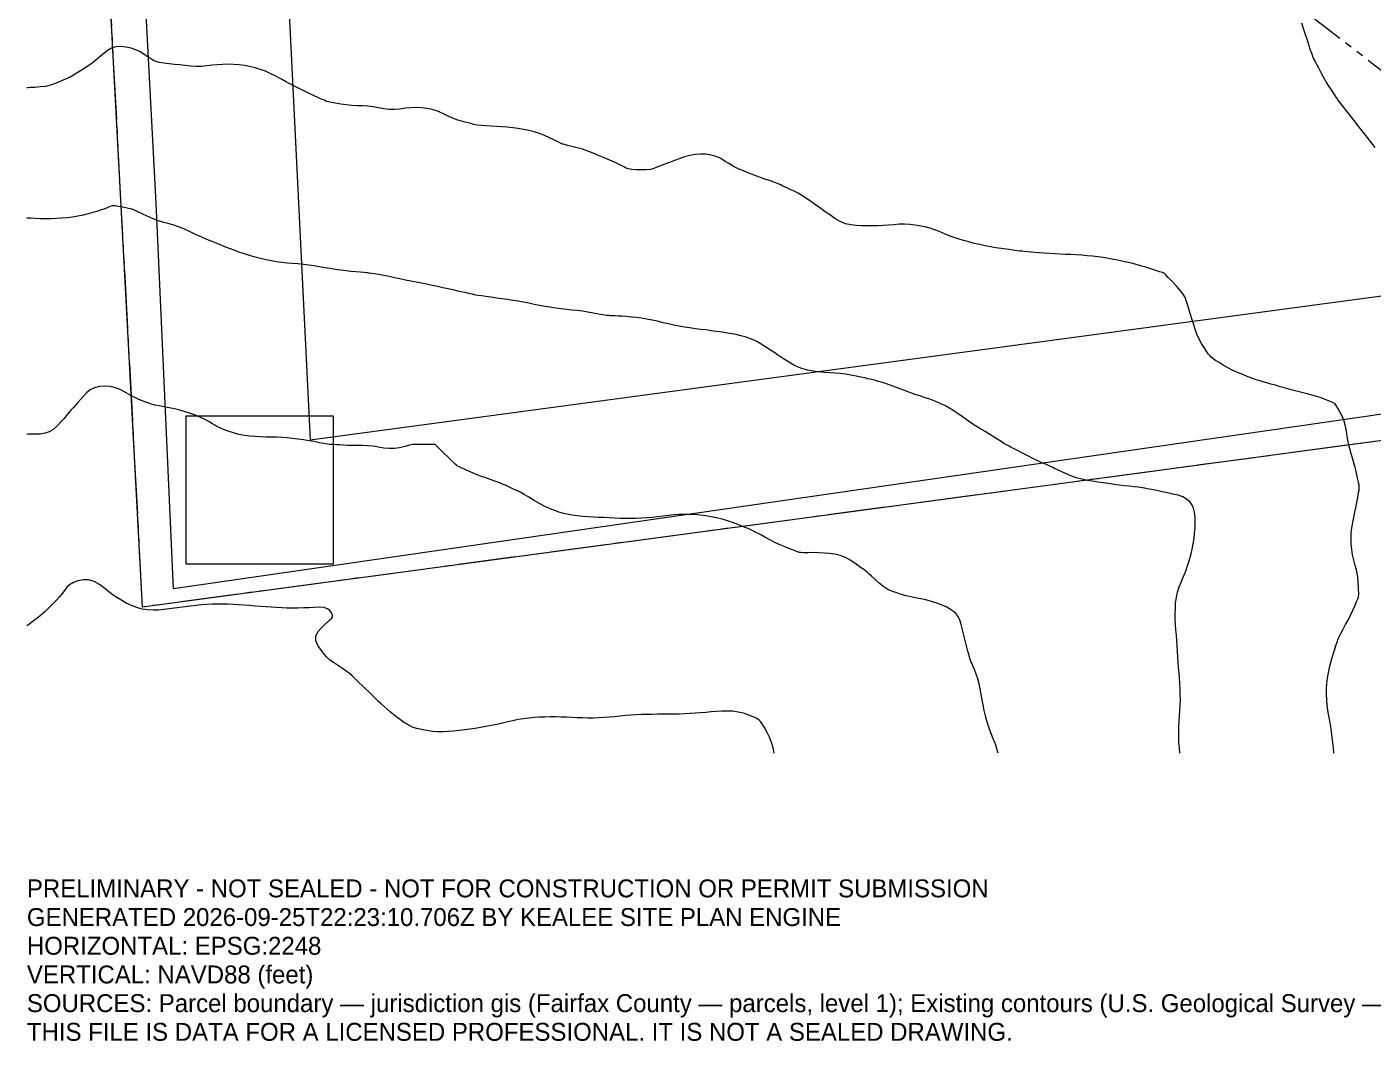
# Model space of a CAD drawing. Extents: x 1238538 to 1238849, y 433074 to 433348.
# Drawn here: x 1238538.4 to 1238726.2, y 433073.8 to 433215.2 of the extents above; entities that cross this region are included whole.
import ezdxf

# ---------------------------------------------------------------- set-up
doc = ezdxf.new("R2010")
doc.units = 0
doc.linetypes.add('DASHED', pattern=[6, 4, -2])
doc.linetypes.add('PHANTOM', pattern=[13, 8, -1, 1, -1, 1, -1])
for name, color, linetype, lineweight in [('C-ANNO-NPLT', 250, 'Continuous', 0), ('C-LODS', 30, 'PHANTOM', 0), ('C-SITE-N', 6, 'Continuous', 0), ('C-STRM-AREA', 150, 'PHANTOM', 0), ('C-SWMG', 92, 'Continuous', 0), ('C-TOPO-MAJR-E', 32, 'DASHED', 0), ('V-PROP-BNDY', 7, 'Continuous', 0)]:
    doc.layers.add(name, color=color, linetype=linetype, lineweight=lineweight)

msp = doc.modelspace()

# ---------------------------------------------------------------- linework, layer by layer
at = {"layer": 'C-LODS'}
msp.add_lwpolyline([(1238694.58, 433234.38), (1238783.92, 433165.47), (1238786.92, 433165.5), (1238790.92, 433165.55), (1238792.42, 433165.57), (1238790.88, 433293.76), (1238782.38, 433293.65), (1238694.89, 433266.69), (1238694.58, 433234.38)], close=True, dxfattribs=at)
at = {"layer": 'C-SITE-N'}
for points in [[(1238781.84, 433290.16), (1238780.53, 433281.04), (1238779.39, 433271.98), (1238778.43, 433263.04), (1238777.68, 433254.21), (1238777.19, 433245.51), (1238777.01, 433236.89), (1238777.09, 433228.74), (1238777.46, 433220.54), (1238778.08, 433212.23), (1238778.9, 433203.81), (1238779.88, 433195.29), (1238781.02, 433186.69), (1238782.3, 433178.03), (1238783.71, 433169.34), (1238558.89, 433136.84), (1238556.48, 433190.6), (1238552.4, 433267.04), (1238549.54, 433316.25), (1238548.98, 433325.57), (1238781.84, 433290.16)], [(1238570.72, 433303.9), (1238577.95, 433157.62), (1238732.52, 433178.38), (1238738.01, 433228.57), (1238730.89, 433281.21), (1238570.72, 433303.9)]]:
    msp.add_lwpolyline(points, close=True, dxfattribs=at)
at = {"layer": 'C-STRM-AREA'}
msp.add_lwpolyline([(1238785.38, 433293.69), (1238784.35, 433284.27), (1238783.5, 433274.82), (1238782.85, 433265.37), (1238782.38, 433255.9), (1238782.1, 433246.42), (1238782.01, 433236.94), (1238782.04, 433227.98), (1238782.23, 433219.03), (1238782.59, 433210.07), (1238783.12, 433201.13), (1238783.81, 433192.2), (1238784.68, 433183.28), (1238785.71, 433174.38), (1238786.92, 433165.5), (1238554.58, 433134.3), (1238551.65, 433189.31), (1238547.47, 433267.9), (1238544.98, 433318.29), (1238544.51, 433327.81), (1238785.38, 433293.69)], close=True, dxfattribs=at)
at = {"layer": 'C-SWMG'}
msp.add_lwpolyline([(1238560.58, 433140.3), (1238581.17, 433140.3), (1238581.17, 433160.89), (1238560.58, 433160.89), (1238560.58, 433140.3)], close=True, dxfattribs=at)
at = {"layer": 'C-TOPO-MAJR-E'}
for points in [[(1238726.43, 433198.38), (1238726.12, 433198.78), (1238725.74, 433199.25), (1238725.31, 433199.81), (1238724.81, 433200.45), (1238724.42, 433200.96), (1238724.13, 433201.34), (1238723.94, 433201.58), (1238723.86, 433201.69), (1238723.65, 433201.95), (1238723.31, 433202.38), (1238722.85, 433202.97), (1238722.25, 433203.72), (1238721.79, 433204.31), (1238721.46, 433204.74), (1238721.26, 433205.01), (1238721.18, 433205.13), (1238721.02, 433205.37), (1238720.78, 433205.75), (1238720.45, 433206.25), (1238720.03, 433206.89), (1238719.63, 433207.52), (1238719.26, 433208.15), (1238718.91, 433208.79), (1238718.58, 433209.42), (1238718.31, 433209.93), (1238718.12, 433210.3), (1238717.99, 433210.55), (1238717.93, 433210.66), (1238717.82, 433210.93), (1238717.66, 433211.36), (1238717.45, 433211.95), (1238717.2, 433212.7), (1238716.94, 433213.45), (1238716.7, 433214.2), (1238716.46, 433214.95), (1238716.22, 433215.69)], [(1238720.66, 433113.9), (1238720.63, 433114.65), (1238720.56, 433115.4), (1238720.47, 433116.15), (1238720.36, 433116.89), (1238720.24, 433117.64), (1238720.12, 433118.39), (1238719.99, 433119.14), (1238719.86, 433119.89), (1238719.77, 433120.64), (1238719.7, 433121.38), (1238719.67, 433122.13), (1238719.66, 433122.88), (1238719.71, 433123.63), (1238719.79, 433124.38), (1238719.93, 433125.13), (1238720.1, 433125.88), (1238720.28, 433126.58), (1238720.46, 433127.24), (1238720.63, 433127.86), (1238720.81, 433128.44), (1238720.96, 433128.92), (1238721.08, 433129.29), (1238721.17, 433129.56), (1238721.23, 433129.74), (1238721.38, 433130.05), (1238721.61, 433130.51), (1238721.93, 433131.12), (1238722.33, 433131.86), (1238722.71, 433132.58), (1238723.05, 433133.27), (1238723.36, 433133.93), (1238723.64, 433134.57), (1238723.86, 433135.07), (1238724.02, 433135.44), (1238724.11, 433135.69), (1238724.14, 433135.81), (1238724.15, 433136.01), (1238724.15, 433136.31), (1238724.14, 433136.69), (1238724.11, 433137.16), (1238724.08, 433137.59), (1238724.06, 433137.96), (1238724.03, 433138.29), (1238724.01, 433138.56), (1238723.94, 433138.96), (1238723.82, 433139.47), (1238723.66, 433140.1), (1238723.45, 433140.85), (1238723.28, 433141.59), (1238723.17, 433142.34), (1238723.1, 433143.09), (1238723.08, 433143.84), (1238723.11, 433144.59), (1238723.18, 433145.34), (1238723.31, 433146.08), (1238723.48, 433146.83), (1238723.63, 433147.51), (1238723.76, 433148.12), (1238723.86, 433148.66), (1238723.94, 433149.12), (1238724.02, 433149.54), (1238724.09, 433149.92), (1238724.14, 433150.25), (1238724.2, 433150.53), (1238724.22, 433150.8), (1238724.22, 433151.07), (1238724.2, 433151.33), (1238724.14, 433151.59), (1238724.08, 433151.9), (1238723.99, 433152.27), (1238723.9, 433152.71), (1238723.78, 433153.2), (1238723.64, 433153.76), (1238723.47, 433154.38), (1238723.27, 433155.07), (1238723.05, 433155.82), (1238722.85, 433156.56), (1238722.69, 433157.31), (1238722.56, 433158.06), (1238722.46, 433158.81), (1238722.31, 433159.53), (1238722.1, 433160.22), (1238721.85, 433160.89), (1238721.54, 433161.53), (1238721.26, 433162.03), (1238721.01, 433162.41), (1238720.8, 433162.65), (1238720.61, 433162.76), (1238720.33, 433162.89), (1238719.96, 433163.05), (1238719.49, 433163.23), (1238718.93, 433163.44), (1238718.32, 433163.64), (1238717.66, 433163.83), (1238716.96, 433164.02), (1238716.21, 433164.19), (1238715.46, 433164.38), (1238714.71, 433164.58), (1238713.96, 433164.79), (1238713.21, 433165.01), (1238712.53, 433165.21), (1238711.9, 433165.39), (1238711.34, 433165.55), (1238710.84, 433165.7), (1238710.4, 433165.83), (1238710.02, 433165.94), (1238709.71, 433166.04), (1238709.47, 433166.11), (1238709.09, 433166.25), (1238708.6, 433166.45), (1238707.97, 433166.7), (1238707.23, 433167.01), (1238706.52, 433167.33), (1238705.86, 433167.67), (1238705.25, 433168.02), (1238704.67, 433168.38), (1238704.2, 433168.69), (1238703.83, 433168.95), (1238703.55, 433169.17), (1238703.37, 433169.35), (1238703.15, 433169.62), (1238702.89, 433170), (1238702.58, 433170.47), (1238702.22, 433171.05), (1238701.89, 433171.66), (1238701.6, 433172.33), (1238701.33, 433173.03), (1238701.1, 433173.78), (1238700.88, 433174.47), (1238700.69, 433175.1), (1238700.51, 433175.67), (1238700.35, 433176.18), (1238700.21, 433176.62), (1238700.09, 433176.99), (1238699.98, 433177.3), (1238699.9, 433177.54), (1238699.66, 433177.9), (1238699.29, 433178.38), (1238698.77, 433178.98), (1238698.11, 433179.71), (1238697.6, 433180.26), (1238697.24, 433180.63), (1238697.04, 433180.83), (1238696.98, 433180.85), (1238696.77, 433180.93), (1238696.39, 433181.05), (1238695.86, 433181.23), (1238695.17, 433181.45), (1238694.46, 433181.67), (1238693.74, 433181.88), (1238693, 433182.08), (1238692.26, 433182.27), (1238691.51, 433182.44), (1238690.76, 433182.61), (1238690.01, 433182.75), (1238689.26, 433182.89), (1238688.51, 433183.01), (1238687.77, 433183.11), (1238687.02, 433183.2), (1238686.27, 433183.27), (1238685.52, 433183.33), (1238684.77, 433183.38), (1238684.02, 433183.43), (1238683.27, 433183.46), (1238682.53, 433183.5), (1238681.78, 433183.54), (1238681.03, 433183.58), (1238680.28, 433183.62), (1238679.6, 433183.66), (1238678.99, 433183.71), (1238678.45, 433183.76), (1238677.99, 433183.81), (1238677.56, 433183.85), (1238677.19, 433183.89), (1238676.86, 433183.93), (1238676.58, 433183.96), (1238676.19, 433184.01), (1238675.67, 433184.08), (1238675.04, 433184.17), (1238674.29, 433184.27), (1238673.54, 433184.39), (1238672.8, 433184.53), (1238672.05, 433184.67), (1238671.3, 433184.83), (1238670.55, 433185), (1238669.8, 433185.2), (1238669.05, 433185.41), (1238668.3, 433185.65), (1238667.61, 433185.88), (1238666.97, 433186.1), (1238666.39, 433186.33), (1238665.86, 433186.55), (1238665.4, 433186.73), (1238665.03, 433186.88), (1238664.73, 433187), (1238664.52, 433187.08), (1238664.16, 433187.18), (1238663.68, 433187.29), (1238663.07, 433187.41), (1238662.32, 433187.55), (1238661.57, 433187.64), (1238660.82, 433187.67), (1238660.07, 433187.66), (1238659.32, 433187.59), (1238658.57, 433187.54), (1238657.83, 433187.49), (1238657.08, 433187.45), (1238656.33, 433187.43), (1238655.58, 433187.43), (1238654.83, 433187.45), (1238654.08, 433187.49), (1238653.33, 433187.56), (1238652.59, 433187.74), (1238651.84, 433188.04), (1238651.09, 433188.46), (1238650.34, 433189), (1238649.77, 433189.4), (1238649.38, 433189.68), (1238649.18, 433189.83), (1238649.15, 433189.84), (1238648.95, 433189.99), (1238648.57, 433190.25), (1238648.03, 433190.64), (1238647.31, 433191.16), (1238646.63, 433191.6), (1238646, 433191.98), (1238645.43, 433192.28), (1238644.89, 433192.52), (1238644.44, 433192.72), (1238644.06, 433192.89), (1238643.77, 433193.04), (1238643.55, 433193.16), (1238643.2, 433193.3), (1238642.72, 433193.49), (1238642.11, 433193.7), (1238641.36, 433193.94), (1238640.61, 433194.21), (1238639.86, 433194.49), (1238639.11, 433194.79), (1238638.37, 433195.1), (1238637.77, 433195.36), (1238637.33, 433195.55), (1238637.05, 433195.68), (1238636.93, 433195.75), (1238636.67, 433195.9), (1238636.3, 433196.13), (1238635.8, 433196.43), (1238635.18, 433196.81), (1238634.53, 433197.11), (1238633.84, 433197.31), (1238633.13, 433197.42), (1238632.38, 433197.45), (1238631.63, 433197.4), (1238630.88, 433197.27), (1238630.13, 433197.07), (1238629.38, 433196.78), (1238628.73, 433196.54), (1238628.19, 433196.34), (1238627.74, 433196.17), (1238627.39, 433196.05), (1238627.03, 433195.91), (1238626.65, 433195.76), (1238626.27, 433195.6), (1238625.87, 433195.43), (1238625.38, 433195.31), (1238624.81, 433195.24), (1238624.14, 433195.23), (1238623.4, 433195.26), (1238622.78, 433195.32), (1238622.28, 433195.41), (1238621.92, 433195.52), (1238621.69, 433195.66), (1238621.38, 433195.82), (1238621.01, 433196), (1238620.57, 433196.21), (1238620.05, 433196.45), (1238619.48, 433196.7), (1238618.85, 433196.98), (1238618.16, 433197.27), (1238617.41, 433197.58), (1238616.66, 433197.86), (1238615.91, 433198.11), (1238615.16, 433198.33), (1238614.41, 433198.52), (1238613.84, 433198.66), (1238613.43, 433198.76), (1238613.2, 433198.82), (1238613.14, 433198.83), (1238612.92, 433198.93), (1238612.55, 433199.11), (1238612.02, 433199.38), (1238611.33, 433199.73), (1238610.63, 433200.04), (1238609.91, 433200.31), (1238609.17, 433200.54), (1238608.43, 433200.73), (1238607.68, 433200.89), (1238606.93, 433201.02), (1238606.18, 433201.12), (1238605.43, 433201.18), (1238604.68, 433201.24), (1238603.93, 433201.29), (1238603.19, 433201.33), (1238602.44, 433201.37), (1238601.78, 433201.42), (1238601.21, 433201.49), (1238600.72, 433201.58), (1238600.33, 433201.69), (1238599.95, 433201.79), (1238599.57, 433201.89), (1238599.21, 433201.98), (1238598.85, 433202.06), (1238598.4, 433202.22), (1238597.85, 433202.45), (1238597.2, 433202.74), (1238596.45, 433203.11), (1238595.7, 433203.41), (1238594.95, 433203.64), (1238594.2, 433203.79), (1238593.46, 433203.88), (1238592.71, 433203.92), (1238591.96, 433203.9), (1238591.21, 433203.83), (1238590.46, 433203.7), (1238589.71, 433203.64), (1238588.97, 433203.66), (1238588.22, 433203.75), (1238587.47, 433203.91), (1238586.72, 433204.04), (1238585.97, 433204.13), (1238585.22, 433204.17), (1238584.47, 433204.18), (1238583.73, 433204.22), (1238582.98, 433204.3), (1238582.23, 433204.4), (1238581.48, 433204.54), (1238580.91, 433204.65), (1238580.5, 433204.73), (1238580.28, 433204.78), (1238580.22, 433204.8), (1238580.01, 433204.9), (1238579.63, 433205.07), (1238579.1, 433205.31), (1238578.41, 433205.63), (1238577.7, 433205.96), (1238576.98, 433206.31), (1238576.24, 433206.67), (1238575.49, 433207.05), (1238574.91, 433207.35), (1238574.5, 433207.56), (1238574.26, 433207.7), (1238574.18, 433207.75), (1238573.95, 433207.88), (1238573.58, 433208.08), (1238573.06, 433208.35), (1238572.38, 433208.69), (1238571.69, 433208.99), (1238570.98, 433209.25), (1238570.25, 433209.48), (1238569.5, 433209.66), (1238568.76, 433209.8), (1238568.01, 433209.9), (1238567.26, 433209.95), (1238566.51, 433209.96), (1238565.76, 433209.94), (1238565.01, 433209.9), (1238564.27, 433209.83), (1238563.52, 433209.73), (1238562.77, 433209.68), (1238562.02, 433209.67), (1238561.27, 433209.71), (1238560.52, 433209.78), (1238559.77, 433209.87), (1238559.03, 433209.95), (1238558.28, 433210.04), (1238557.53, 433210.13), (1238556.91, 433210.23), (1238556.43, 433210.35), (1238556.09, 433210.48), (1238555.88, 433210.62), (1238555.59, 433210.81), (1238555.21, 433211.06), (1238554.76, 433211.36), (1238554.22, 433211.71), (1238553.63, 433212), (1238552.98, 433212.21), (1238552.29, 433212.36), (1238551.54, 433212.43), (1238550.85, 433212.38), (1238550.23, 433212.2), (1238549.66, 433211.9), (1238549.16, 433211.47), (1238548.72, 433211.1), (1238548.35, 433210.78), (1238548.04, 433210.52), (1238547.79, 433210.32), (1238547.42, 433210.04), (1238546.92, 433209.71), (1238546.3, 433209.3), (1238545.55, 433208.83), (1238544.94, 433208.46), (1238544.48, 433208.19), (1238544.15, 433208.02), (1238543.96, 433207.94), (1238543.68, 433207.83), (1238543.31, 433207.67), (1238542.84, 433207.47), (1238542.28, 433207.23), (1238541.67, 433207.04), (1238541.02, 433206.89), (1238540.31, 433206.8), (1238539.56, 433206.75), (1238539, 433206.72), (1238538.63, 433206.7), (1238538.44, 433206.68)], [(1238699.22, 433113.9), (1238699.14, 433114.65), (1238699.09, 433115.4), (1238699.07, 433116.15), (1238699.07, 433116.89), (1238699.09, 433117.64), (1238699.12, 433118.39), (1238699.17, 433119.14), (1238699.22, 433119.89), (1238699.26, 433120.64), (1238699.28, 433121.38), (1238699.27, 433122.13), (1238699.24, 433122.88), (1238699.2, 433123.63), (1238699.15, 433124.38), (1238699.1, 433125.13), (1238699.04, 433125.88), (1238698.98, 433126.62), (1238698.93, 433127.37), (1238698.88, 433128.12), (1238698.84, 433128.87), (1238698.79, 433129.62), (1238698.73, 433130.37), (1238698.67, 433131.12), (1238698.61, 433131.86), (1238698.57, 433132.61), (1238698.56, 433133.36), (1238698.58, 433134.11), (1238698.62, 433134.86), (1238698.73, 433135.61), (1238698.9, 433136.35), (1238699.13, 433137.1), (1238699.44, 433137.85), (1238699.68, 433138.45), (1238699.86, 433138.89), (1238699.98, 433139.19), (1238700.03, 433139.33), (1238700.12, 433139.58), (1238700.25, 433139.96), (1238700.41, 433140.45), (1238700.61, 433141.06), (1238700.78, 433141.7), (1238700.94, 433142.38), (1238701.08, 433143.09), (1238701.19, 433143.84), (1238701.27, 433144.59), (1238701.33, 433145.34), (1238701.35, 433146.08), (1238701.33, 433146.83), (1238701.25, 433147.5), (1238701.09, 433148.08), (1238700.86, 433148.58), (1238700.56, 433149), (1238700.15, 433149.35), (1238699.63, 433149.65), (1238698.99, 433149.88), (1238698.24, 433150.05), (1238697.5, 433150.21), (1238696.75, 433150.37), (1238696, 433150.53), (1238695.25, 433150.68), (1238694.67, 433150.79), (1238694.26, 433150.87), (1238694.02, 433150.92), (1238693.95, 433150.93), (1238693.73, 433150.96), (1238693.36, 433151), (1238692.83, 433151.06), (1238692.15, 433151.13), (1238691.46, 433151.21), (1238690.74, 433151.3), (1238690.01, 433151.4), (1238689.26, 433151.5), (1238688.51, 433151.61), (1238687.77, 433151.72), (1238687.02, 433151.83), (1238686.27, 433151.94), (1238685.52, 433152.1), (1238684.77, 433152.32), (1238684.02, 433152.6), (1238683.27, 433152.92), (1238682.65, 433153.2), (1238682.14, 433153.43), (1238681.75, 433153.61), (1238681.48, 433153.74), (1238681.16, 433153.9), (1238680.78, 433154.07), (1238680.36, 433154.26), (1238679.88, 433154.47), (1238679.33, 433154.72), (1238678.72, 433155.02), (1238678.03, 433155.36), (1238677.29, 433155.74), (1238676.65, 433156.07), (1238676.12, 433156.34), (1238675.7, 433156.55), (1238675.39, 433156.71), (1238675.05, 433156.89), (1238674.68, 433157.11), (1238674.27, 433157.36), (1238673.83, 433157.65), (1238673.31, 433157.97), (1238672.72, 433158.34), (1238672.05, 433158.76), (1238671.3, 433159.21), (1238670.73, 433159.56), (1238670.35, 433159.79), (1238670.15, 433159.91), (1238670.14, 433159.92), (1238669.94, 433160.06), (1238669.57, 433160.33), (1238669.02, 433160.73), (1238668.28, 433161.25), (1238667.61, 433161.71), (1238667, 433162.08), (1238666.45, 433162.38), (1238665.96, 433162.6), (1238665.53, 433162.79), (1238665.15, 433162.95), (1238664.84, 433163.07), (1238664.58, 433163.17), (1238664.2, 433163.31), (1238663.69, 433163.48), (1238663.07, 433163.7), (1238662.32, 433163.95), (1238661.57, 433164.21), (1238660.82, 433164.48), (1238660.07, 433164.76), (1238659.32, 433165.05), (1238658.66, 433165.29), (1238658.07, 433165.49), (1238657.57, 433165.65), (1238657.15, 433165.76), (1238656.75, 433165.86), (1238656.38, 433165.96), (1238656.03, 433166.05), (1238655.7, 433166.13), (1238655.26, 433166.23), (1238654.73, 433166.35), (1238654.08, 433166.48), (1238653.33, 433166.63), (1238652.59, 433166.75), (1238651.84, 433166.84), (1238651.09, 433166.91), (1238650.34, 433166.94), (1238649.59, 433167), (1238648.84, 433167.08), (1238648.1, 433167.19), (1238647.35, 433167.32), (1238646.64, 433167.5), (1238645.98, 433167.74), (1238645.36, 433168.03), (1238644.79, 433168.39), (1238644.31, 433168.68), (1238643.94, 433168.92), (1238643.66, 433169.1), (1238643.49, 433169.22), (1238643.17, 433169.43), (1238642.71, 433169.73), (1238642.11, 433170.13), (1238641.36, 433170.62), (1238640.71, 433171.02), (1238640.15, 433171.34), (1238639.69, 433171.56), (1238639.32, 433171.7), (1238638.95, 433171.83), (1238638.58, 433171.95), (1238638.2, 433172.07), (1238637.82, 433172.17), (1238637.34, 433172.28), (1238636.78, 433172.39), (1238636.12, 433172.5), (1238635.37, 433172.62), (1238634.62, 433172.72), (1238633.87, 433172.82), (1238633.13, 433172.92), (1238632.38, 433173), (1238631.63, 433173.1), (1238630.88, 433173.21), (1238630.13, 433173.33), (1238629.38, 433173.47), (1238628.63, 433173.61), (1238627.89, 433173.77), (1238627.14, 433173.94), (1238626.39, 433174.13), (1238625.64, 433174.29), (1238624.89, 433174.43), (1238624.14, 433174.55), (1238623.4, 433174.65), (1238622.7, 433174.73), (1238622.05, 433174.8), (1238621.46, 433174.84), (1238620.91, 433174.86), (1238620.46, 433174.89), (1238620.08, 433174.9), (1238619.79, 433174.91), (1238619.59, 433174.92), (1238619.25, 433174.96), (1238618.77, 433175.04), (1238618.16, 433175.15), (1238617.41, 433175.29), (1238616.66, 433175.42), (1238615.91, 433175.53), (1238615.16, 433175.62), (1238614.41, 433175.69), (1238613.67, 433175.78), (1238612.92, 433175.87), (1238612.17, 433175.98), (1238611.42, 433176.09), (1238610.67, 433176.21), (1238609.92, 433176.35), (1238609.17, 433176.49), (1238608.43, 433176.64), (1238607.68, 433176.79), (1238606.93, 433176.92), (1238606.18, 433177.04), (1238605.43, 433177.16), (1238604.68, 433177.27), (1238603.93, 433177.37), (1238603.19, 433177.48), (1238602.44, 433177.58), (1238601.83, 433177.67), (1238601.37, 433177.74), (1238601.04, 433177.79), (1238600.86, 433177.83), (1238600.59, 433177.9), (1238600.21, 433177.98), (1238599.74, 433178.09), (1238599.17, 433178.21), (1238598.56, 433178.35), (1238597.9, 433178.5), (1238597.2, 433178.65), (1238596.45, 433178.82), (1238595.7, 433178.98), (1238594.95, 433179.14), (1238594.2, 433179.29), (1238593.46, 433179.43), (1238592.71, 433179.58), (1238591.96, 433179.73), (1238591.21, 433179.89), (1238590.46, 433180.06), (1238589.71, 433180.21), (1238588.97, 433180.36), (1238588.22, 433180.51), (1238587.47, 433180.64), (1238586.88, 433180.75), (1238586.44, 433180.82), (1238586.16, 433180.86), (1238586.04, 433180.87), (1238585.79, 433180.89), (1238585.41, 433180.93), (1238584.91, 433180.97), (1238584.29, 433181.02), (1238583.63, 433181.08), (1238582.95, 433181.16), (1238582.23, 433181.26), (1238581.48, 433181.37), (1238580.73, 433181.49), (1238579.98, 433181.61), (1238579.23, 433181.74), (1238578.49, 433181.87), (1238577.74, 433181.97), (1238576.99, 433182.06), (1238576.24, 433182.13), (1238575.49, 433182.18), (1238574.74, 433182.25), (1238574, 433182.33), (1238573.25, 433182.43), (1238572.5, 433182.55), (1238571.75, 433182.7), (1238571, 433182.87), (1238570.25, 433183.07), (1238569.5, 433183.3), (1238568.9, 433183.49), (1238568.45, 433183.63), (1238568.14, 433183.73), (1238567.97, 433183.79), (1238567.7, 433183.89), (1238567.33, 433184.04), (1238566.85, 433184.22), (1238566.27, 433184.44), (1238565.64, 433184.69), (1238564.97, 433184.96), (1238564.27, 433185.24), (1238563.52, 433185.55), (1238562.85, 433185.84), (1238562.26, 433186.1), (1238561.75, 433186.34), (1238561.31, 433186.56), (1238560.91, 433186.75), (1238560.53, 433186.93), (1238560.19, 433187.08), (1238559.87, 433187.22), (1238559.45, 433187.37), (1238558.92, 433187.54), (1238558.28, 433187.72), (1238557.53, 433187.92), (1238556.78, 433188.16), (1238556.03, 433188.44), (1238555.28, 433188.76), (1238554.53, 433189.13), (1238553.92, 433189.41), (1238553.44, 433189.62), (1238553.1, 433189.75), (1238552.9, 433189.8), (1238552.61, 433189.86), (1238552.23, 433189.94), (1238551.77, 433190.04), (1238551.23, 433190.15), (1238550.77, 433190.21), (1238550.38, 433190.21), (1238550.06, 433190.15), (1238549.83, 433190.04), (1238549.52, 433189.91), (1238549.15, 433189.77), (1238548.7, 433189.62), (1238548.19, 433189.45), (1238547.62, 433189.28), (1238546.99, 433189.12), (1238546.3, 433188.95), (1238545.55, 433188.79), (1238544.8, 433188.66), (1238544.06, 433188.56), (1238543.31, 433188.49), (1238542.56, 433188.45), (1238541.81, 433188.43), (1238541.06, 433188.42), (1238540.31, 433188.44), (1238539.56, 433188.47), (1238539, 433188.49), (1238538.63, 433188.51), (1238538.44, 433188.51)], [(1238673.87, 433113.9), (1238673.69, 433114.52), (1238673.54, 433115.02), (1238673.41, 433115.39), (1238673.31, 433115.63), (1238673.19, 433115.94), (1238673.04, 433116.31), (1238672.87, 433116.75), (1238672.67, 433117.26), (1238672.47, 433117.82), (1238672.29, 433118.45), (1238672.11, 433119.14), (1238671.94, 433119.89), (1238671.78, 433120.64), (1238671.64, 433121.38), (1238671.5, 433122.13), (1238671.38, 433122.88), (1238671.22, 433123.6), (1238671.03, 433124.29), (1238670.81, 433124.95), (1238670.56, 433125.58), (1238670.35, 433126.08), (1238670.19, 433126.45), (1238670.08, 433126.7), (1238670.02, 433126.82), (1238669.93, 433127.1), (1238669.81, 433127.53), (1238669.65, 433128.12), (1238669.47, 433128.87), (1238669.29, 433129.62), (1238669.1, 433130.37), (1238668.92, 433131.12), (1238668.73, 433131.86), (1238668.51, 433132.5), (1238668.26, 433133.01), (1238667.97, 433133.41), (1238667.66, 433133.69), (1238667.23, 433133.97), (1238666.7, 433134.26), (1238666.06, 433134.54), (1238665.31, 433134.83), (1238664.56, 433135.07), (1238663.81, 433135.28), (1238663.07, 433135.46), (1238662.32, 433135.6), (1238661.72, 433135.71), (1238661.28, 433135.8), (1238660.99, 433135.87), (1238660.86, 433135.91), (1238660.6, 433135.99), (1238660.23, 433136.11), (1238659.73, 433136.26), (1238659.12, 433136.44), (1238658.51, 433136.72), (1238657.91, 433137.09), (1238657.31, 433137.56), (1238656.71, 433138.13), (1238656.23, 433138.58), (1238655.85, 433138.93), (1238655.59, 433139.16), (1238655.44, 433139.29), (1238655.13, 433139.51), (1238654.68, 433139.83), (1238654.08, 433140.25), (1238653.33, 433140.77), (1238652.59, 433141.18), (1238651.84, 433141.49), (1238651.09, 433141.68), (1238650.34, 433141.76), (1238649.59, 433141.82), (1238648.84, 433141.86), (1238648.1, 433141.88), (1238647.35, 433141.87), (1238646.77, 433141.87), (1238646.36, 433141.88), (1238646.12, 433141.9), (1238646.06, 433141.93), (1238645.84, 433142.01), (1238645.46, 433142.16), (1238644.93, 433142.37), (1238644.25, 433142.63), (1238643.55, 433142.93), (1238642.84, 433143.26), (1238642.11, 433143.63), (1238641.36, 433144.03), (1238640.76, 433144.35), (1238640.31, 433144.59), (1238640, 433144.75), (1238639.85, 433144.84), (1238639.58, 433144.96), (1238639.21, 433145.13), (1238638.72, 433145.34), (1238638.13, 433145.59), (1238637.5, 433145.83), (1238636.83, 433146.07), (1238636.12, 433146.31), (1238635.37, 433146.53), (1238634.62, 433146.73), (1238633.87, 433146.89), (1238633.13, 433147.02), (1238632.38, 433147.12), (1238631.63, 433147.18), (1238630.88, 433147.22), (1238630.13, 433147.22), (1238629.38, 433147.18), (1238628.63, 433147.13), (1238627.89, 433147.06), (1238627.14, 433146.98), (1238626.39, 433146.87), (1238625.64, 433146.79), (1238624.89, 433146.72), (1238624.14, 433146.67), (1238623.4, 433146.63), (1238622.65, 433146.62), (1238621.9, 433146.62), (1238621.15, 433146.65), (1238620.4, 433146.69), (1238619.65, 433146.73), (1238618.9, 433146.76), (1238618.16, 433146.79), (1238617.41, 433146.81), (1238616.66, 433146.86), (1238615.91, 433146.92), (1238615.16, 433147.01), (1238614.41, 433147.11), (1238613.74, 433147.23), (1238613.14, 433147.37), (1238612.62, 433147.52), (1238612.18, 433147.7), (1238611.77, 433147.86), (1238611.39, 433148.01), (1238611.05, 433148.15), (1238610.75, 433148.28), (1238610.34, 433148.49), (1238609.81, 433148.78), (1238609.17, 433149.15), (1238608.43, 433149.6), (1238607.77, 433149.98), (1238607.21, 433150.29), (1238606.74, 433150.53), (1238606.37, 433150.7), (1238606, 433150.87), (1238605.62, 433151.04), (1238605.25, 433151.22), (1238604.87, 433151.4), (1238604.4, 433151.6), (1238603.84, 433151.81), (1238603.19, 433152.04), (1238602.44, 433152.29), (1238601.7, 433152.55), (1238600.97, 433152.84), (1238600.24, 433153.14), (1238599.53, 433153.46), (1238598.98, 433153.71), (1238598.61, 433153.89), (1238598.4, 433153.99), (1238598.37, 433154.02), (1238598.16, 433154.22), (1238597.78, 433154.59), (1238597.22, 433155.14), (1238596.49, 433155.86), (1238595.94, 433156.4), (1238595.56, 433156.77), (1238595.37, 433156.95), (1238595.35, 433156.96), (1238595.15, 433156.97), (1238594.77, 433156.97), (1238594.2, 433156.97), (1238593.46, 433156.97), (1238592.89, 433156.97), (1238592.49, 433156.96), (1238592.28, 433156.95), (1238592.24, 433156.95), (1238592.04, 433156.9), (1238591.67, 433156.81), (1238591.12, 433156.67), (1238590.41, 433156.49), (1238589.69, 433156.4), (1238588.96, 433156.38), (1238588.22, 433156.45), (1238587.47, 433156.6), (1238586.72, 433156.72), (1238585.97, 433156.79), (1238585.22, 433156.82), (1238584.47, 433156.82), (1238583.78, 433156.82), (1238583.15, 433156.84), (1238582.57, 433156.86), (1238582.04, 433156.89), (1238581.59, 433156.92), (1238581.22, 433156.94), (1238580.92, 433156.96), (1238580.7, 433156.97), (1238580.34, 433157.02), (1238579.85, 433157.1), (1238579.23, 433157.21), (1238578.49, 433157.36), (1238577.74, 433157.49), (1238576.99, 433157.61), (1238576.24, 433157.72), (1238575.49, 433157.81), (1238574.74, 433157.89), (1238574, 433157.94), (1238573.25, 433157.97), (1238572.5, 433157.97), (1238571.75, 433157.99), (1238571, 433158.01), (1238570.25, 433158.05), (1238569.5, 433158.1), (1238568.76, 433158.21), (1238568.01, 433158.36), (1238567.26, 433158.57), (1238566.51, 433158.83), (1238565.87, 433159.06), (1238565.35, 433159.28), (1238564.94, 433159.48), (1238564.65, 433159.66), (1238564.31, 433159.86), (1238563.94, 433160.07), (1238563.52, 433160.3), (1238563.07, 433160.54), (1238562.55, 433160.78), (1238561.95, 433161.03), (1238561.27, 433161.27), (1238560.52, 433161.52), (1238559.77, 433161.73), (1238559.03, 433161.92), (1238558.28, 433162.08), (1238557.53, 433162.21), (1238556.87, 433162.33), (1238556.3, 433162.46), (1238555.82, 433162.59), (1238555.42, 433162.73), (1238555.04, 433162.86), (1238554.67, 433163), (1238554.3, 433163.15), (1238553.95, 433163.29), (1238553.49, 433163.51), (1238552.94, 433163.79), (1238552.29, 433164.15), (1238551.54, 433164.58), (1238550.79, 433164.88), (1238550.04, 433165.06), (1238549.3, 433165.11), (1238548.55, 433165.04), (1238547.88, 433164.86), (1238547.28, 433164.57), (1238546.77, 433164.18), (1238546.33, 433163.68), (1238545.93, 433163.22), (1238545.55, 433162.8), (1238545.21, 433162.42), (1238544.9, 433162.08), (1238544.58, 433161.73), (1238544.26, 433161.35), (1238543.92, 433160.96), (1238543.59, 433160.55), (1238543.23, 433160.15), (1238542.86, 433159.75), (1238542.46, 433159.37), (1238542.05, 433159), (1238541.56, 433158.71), (1238540.98, 433158.52), (1238540.31, 433158.41), (1238539.56, 433158.4), (1238539, 433158.39), (1238538.63, 433158.38), (1238538.44, 433158.37)], [(1238642.63, 433113.9), (1238642.49, 433114.65), (1238642.27, 433115.4), (1238641.97, 433116.15), (1238641.6, 433116.89), (1238641.27, 433117.51), (1238640.98, 433117.99), (1238640.74, 433118.33), (1238640.54, 433118.54), (1238640.2, 433118.76), (1238639.73, 433118.99), (1238639.11, 433119.23), (1238638.37, 433119.48), (1238637.62, 433119.66), (1238636.87, 433119.76), (1238636.12, 433119.8), (1238635.37, 433119.76), (1238634.62, 433119.72), (1238633.87, 433119.67), (1238633.13, 433119.61), (1238632.38, 433119.54), (1238631.63, 433119.49), (1238630.88, 433119.44), (1238630.13, 433119.41), (1238629.38, 433119.38), (1238628.63, 433119.36), (1238627.89, 433119.35), (1238627.14, 433119.34), (1238626.39, 433119.34), (1238625.64, 433119.33), (1238624.89, 433119.32), (1238624.14, 433119.29), (1238623.4, 433119.26), (1238622.65, 433119.22), (1238621.9, 433119.16), (1238621.15, 433119.08), (1238620.4, 433119), (1238619.65, 433118.93), (1238618.9, 433118.88), (1238618.16, 433118.84), (1238617.41, 433118.82), (1238616.66, 433118.82), (1238615.91, 433118.83), (1238615.16, 433118.86), (1238614.41, 433118.9), (1238613.67, 433118.93), (1238612.92, 433118.96), (1238612.17, 433118.97), (1238611.42, 433118.97), (1238610.67, 433118.96), (1238609.92, 433118.93), (1238609.17, 433118.88), (1238608.43, 433118.81), (1238607.68, 433118.72), (1238606.95, 433118.6), (1238606.21, 433118.45), (1238605.49, 433118.28), (1238604.94, 433118.15), (1238604.56, 433118.06), (1238604.37, 433118.01), (1238604.34, 433118.01), (1238604.14, 433117.97), (1238603.75, 433117.89), (1238603.19, 433117.78), (1238602.44, 433117.64), (1238601.69, 433117.51), (1238600.94, 433117.38), (1238600.19, 433117.26), (1238599.44, 433117.16), (1238598.7, 433117.07), (1238597.95, 433116.99), (1238597.2, 433116.93), (1238596.45, 433116.89), (1238595.7, 433116.9), (1238594.95, 433116.95), (1238594.2, 433117.06), (1238593.46, 433117.22), (1238592.83, 433117.37), (1238592.32, 433117.52), (1238591.93, 433117.67), (1238591.67, 433117.81), (1238591.35, 433118), (1238590.97, 433118.25), (1238590.54, 433118.55), (1238590.06, 433118.91), (1238589.59, 433119.28), (1238589.14, 433119.65), (1238588.69, 433120.04), (1238588.26, 433120.43), (1238587.86, 433120.8), (1238587.48, 433121.14), (1238587.14, 433121.47), (1238586.82, 433121.78), (1238586.47, 433122.12), (1238586.08, 433122.5), (1238585.66, 433122.91), (1238585.2, 433123.34), (1238584.78, 433123.75), (1238584.41, 433124.11), (1238584.08, 433124.43), (1238583.79, 433124.72), (1238583.4, 433125.05), (1238582.9, 433125.42), (1238582.31, 433125.84), (1238581.61, 433126.3), (1238581.07, 433126.66), (1238580.7, 433126.91), (1238580.49, 433127.06), (1238580.43, 433127.1), (1238580.26, 433127.31), (1238579.96, 433127.68), (1238579.54, 433128.22), (1238578.99, 433128.93), (1238578.72, 433129.6), (1238578.72, 433130.23), (1238578.99, 433130.83), (1238579.54, 433131.39), (1238580, 433131.85), (1238580.39, 433132.23), (1238580.7, 433132.51), (1238580.93, 433132.7), (1238581.04, 433132.93), (1238581.04, 433133.19), (1238580.93, 433133.49), (1238580.7, 433133.82), (1238580.34, 433134.06), (1238579.85, 433134.21), (1238579.23, 433134.27), (1238578.49, 433134.23), (1238577.74, 433134.2), (1238576.99, 433134.18), (1238576.24, 433134.16), (1238575.49, 433134.15), (1238574.74, 433134.16), (1238574, 433134.18), (1238573.25, 433134.21), (1238572.5, 433134.26), (1238571.75, 433134.31), (1238571, 433134.36), (1238570.25, 433134.42), (1238569.5, 433134.49), (1238568.76, 433134.55), (1238568.01, 433134.6), (1238567.26, 433134.64), (1238566.51, 433134.68), (1238565.76, 433134.69), (1238565.01, 433134.69), (1238564.27, 433134.68), (1238563.52, 433134.64), (1238562.77, 433134.59), (1238562.02, 433134.52), (1238561.27, 433134.43), (1238560.52, 433134.33), (1238559.77, 433134.23), (1238559.03, 433134.13), (1238558.28, 433134.03), (1238557.53, 433133.93), (1238556.78, 433133.88), (1238556.03, 433133.88), (1238555.28, 433133.92), (1238554.53, 433134.02), (1238553.79, 433134.21), (1238553.04, 433134.49), (1238552.29, 433134.85), (1238551.55, 433135.3), (1238550.99, 433135.64), (1238550.61, 433135.87), (1238550.42, 433135.98), (1238550.42, 433135.99), (1238550.23, 433136.13), (1238549.86, 433136.43), (1238549.3, 433136.87), (1238548.55, 433137.46), (1238547.8, 433137.86), (1238547.05, 433138.08), (1238546.3, 433138.1), (1238545.55, 433137.94), (1238544.92, 433137.71), (1238544.4, 433137.41), (1238543.99, 433137.05), (1238543.69, 433136.62), (1238543.36, 433136.18), (1238542.98, 433135.73), (1238542.57, 433135.26), (1238542.12, 433134.78), (1238541.7, 433134.35), (1238541.32, 433133.98), (1238540.98, 433133.66), (1238540.68, 433133.39), (1238540.34, 433133.11), (1238539.96, 433132.81), (1238539.55, 433132.5), (1238539.11, 433132.17), (1238538.78, 433131.93), (1238538.55, 433131.77), (1238538.44, 433131.69)]]:
    msp.add_lwpolyline(points, dxfattribs=at)
at = {"layer": 'V-PROP-BNDY'}
msp.add_lwpolyline([(1238785.38, 433293.69), (1238784.35, 433284.27), (1238783.5, 433274.82), (1238782.85, 433265.37), (1238782.38, 433255.9), (1238782.1, 433246.42), (1238782.01, 433236.94), (1238782.04, 433227.98), (1238782.23, 433219.03), (1238782.59, 433210.07), (1238783.12, 433201.13), (1238783.81, 433192.2), (1238784.68, 433183.28), (1238785.71, 433174.38), (1238786.92, 433165.5), (1238554.58, 433134.3), (1238551.65, 433189.31), (1238547.47, 433267.9), (1238544.98, 433318.29), (1238544.51, 433327.81), (1238785.38, 433293.69)], close=True, dxfattribs=at)

# ---------------------------------------------------------------- texts
at = {"layer": 'C-ANNO-NPLT'}
for s, p in [('PRELIMINARY - NOT SEALED - NOT FOR CONSTRUCTION OR PERMIT SUBMISSION', (1238538.44, 433093.82)), ('GENERATED 2026-09-25T22:23:10.706Z BY KEALEE SITE PLAN ENGINE', (1238538.44, 433089.82)), ('HORIZONTAL: EPSG:2248', (1238538.44, 433085.82)), ('VERTICAL: NAVD88 (feet)', (1238538.44, 433081.82)), ('SOURCES: Parcel boundary — jurisdiction gis (Fairfax County — parcels, level 1); Existing contours (U.S. Geological Survey — 3D Elevation Program — 3DEP bare-earth DEM — VA_NorthernVA_B22, level 1)', (1238538.44, 433077.82)), ('THIS FILE IS DATA FOR A LICENSED PROFESSIONAL. IT IS NOT A SEALED DRAWING.', (1238538.44, 433073.82))]:
    msp.add_text(s, height=2.5, dxfattribs=at).set_placement(p)

doc.saveas('drawing.dxf')
